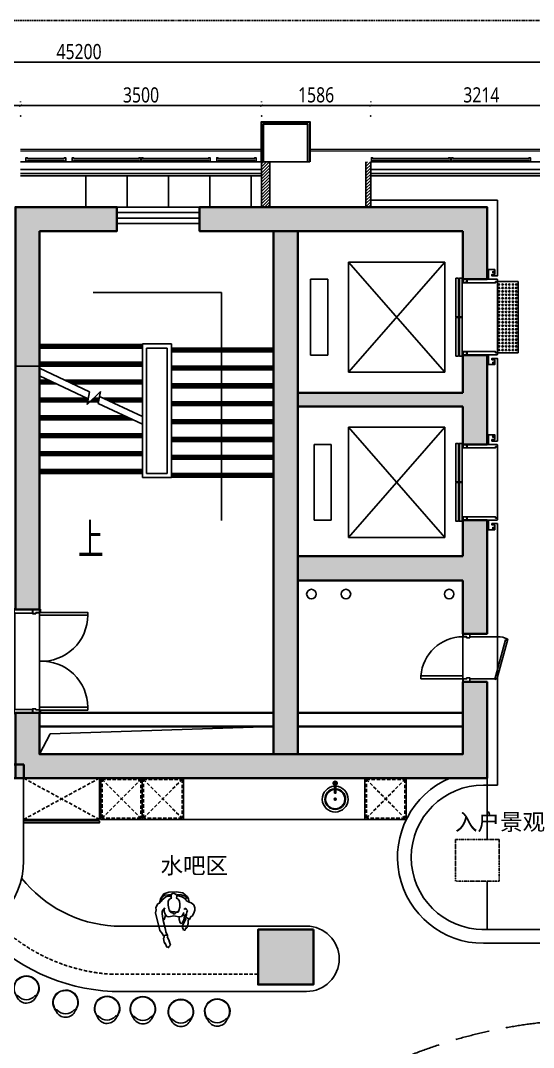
# Model space of a CAD drawing. Header units: millimetres. Extents: x 181055 to 256117, y -39966 to -14434.
# Drawn here: x 206267 to 213717, y -29357 to -14434 of the extents above; entities that cross this region are included whole.
import ezdxf
from ezdxf.enums import TextEntityAlignment as Align

# ---------------------------------------------------------------- set-up
doc = ezdxf.new("R2010")
doc.units = ezdxf.units.MM
doc.header["$LTSCALE"] = 10
for name, pattern in [('DASHED', [0.75, 0.5, -0.25]), ('HIDDEN', [0.375, 0.25, -0.125]), ('X-ROOF-plan-SP01_$0$R1120_Topographical PlanLTSC-1000$0$OUH_A-FPB4--D- - Default$0${ Chain Double-Dash }', [2.75, 1.5, -0.25, 0.25, -0.25, 0.25, -0.25]), ('XR41-42F$0$LEVEL 31$0${ Tapered Dash }', [10, 4, -1, 1.5, -1, 1.5, -1])]:
    doc.linetypes.add(name, pattern=pattern)
for name, color, linetype in [('14000_DWGshare.com', 94, 'Continuous'), ('A-FURN 家具_DWGshare.com', 51, 'Continuous'), ('A-TEXT 文字_DWGshare.com', 7, 'Continuous'), ('C-0.13_DWGshare.com', 140, 'Continuous'), ('C-窗帘_DWGshare.com', 2, 'Continuous'), ('DOOR_DWGshare.com', 31, 'Continuous'), ('E6.室内植物_DWGshare.com', 94, 'Continuous'), ('P-0.13_DWGshare.com', 211, 'Continuous'), ('P-0.18_DWGshare.com', 5, 'Continuous'), ('P-Plumbing-fix(洁具)_DWGshare.com', 134, 'Continuous'), ('p-地坪_DWGshare.com', 251, 'Continuous'), ('P-护窗栏杆_DWGshare.com', 211, 'Continuous'), ('P-装饰造型轮廓线_DWGshare.com', 5, 'Continuous'), ('PUB_HATCH_DWGshare.com', 8, 'Continuous'), ('STAIR_DWGshare.com', 2, 'Continuous'), ('VPIPE-消防_DWGshare.com', 191, 'Continuous'), ('WALL-隔墙_DWGshare.com', 5, 'Continuous'), ('WINDOWS_DWGshare.com', 142, 'Continuous'), ('墙_DWGshare.com', 255, 'Continuous'), ('栏杆_DWGshare.com', 6, 'Continuous'), ('门套_DWGshare.com', 31, 'Continuous')]:
    doc.layers.add(name, color=color, linetype=linetype)
doc.layers.add('Defpoints_DWGshare.com', color=7, linetype='Continuous', plot=False)
for name, color, linetype, lineweight in [('S2.成品家具_DWGshare.com', 8, 'Continuous', 18), ('WALL_DWGshare.com', 7, 'Continuous', 40), ('WINDOW_DWGshare.com', 4, 'Continuous', 18), ('型材层_DWGshare.com', 3, 'Continuous', 35)]:
    doc.layers.add(name, color=color, linetype=linetype, lineweight=lineweight)
doc.styles.add('_TCH_DIM', font='SIMPLEX', dxfattribs={"width": 0.7, "bigfont": 'GBCBIG'})
doc.styles.add('平面图（中文）-D', font='Microsoft YaHei.ttf')
doc.styles.add('黑体', font='Microsoft YaHei.ttf', dxfattribs={"width": 0.8})
doc.dimstyles.new('内部尺寸', dxfattribs={"dimscale": 2, "dimtxt": 110, "dimasz": 20, "dimexe": 30, "dimexo": 100, "dimgap": 20, "dimtad": 1, "dimdec": 0, "dimdsep": 46, "dimtxsty": '黑体', "dimblk": 'ARCHTICK', "dimcen": 20, "dimclrd": 251, "dimclre": 251, "dimclrt": 4, "dimadec": 0, "dimazin": 0, "dimtfac": 1, "dimtdec": 0, "dimtix": 1, "dimtmove": 1, "dimatfit": 3, "dimldrblk": 'DOT', "dimfxl": 1, "dimarcsym": 0})

# ---------------------------------------------------------------- blocks, each defined once
blk = doc.blocks.new('$WINLIB2D$00000001')
for p, q in [((-0.5, 0.5), (0.5, 0.5)), ((0.5, 0.167), (-0.5, 0.167)), ((0.5, -0.167), (-0.5, -0.167)), ((-0.5, -0.5), (0.5, -0.5))]:
    blk.add_line(p, q)
blk = doc.blocks.new('A$C7E3B334A')
at = {"layer": 'DOOR_DWGshare.com'}
blk.add_lwpolyline([(40, 0), (40, 700), (0, 700), (0, 0)], close=True, dxfattribs=at)
at = {"layer": 'DOOR_DWGshare.com', "color": 1}
blk.add_arc((40, 30), 671, 357.4771, 90, dxfattribs=at)
blk = doc.blocks.new('A$C59A02D43')
at = {"layer": '门套_DWGshare.com', "color": 5}
blk.add_lwpolyline([(60, 49), (60, 0), (0, 0), (0, 100), (45, 100), (45, 49)], close=True, dxfattribs=at)
at = {"layer": '门套_DWGshare.com', "color": 2}
blk.add_lwpolyline([(58, 47), (58, 2), (2, 2), (2, 98), (43, 98), (43, 47)], close=True, dxfattribs=at)
blk = doc.blocks.new('A$C08A20F67')
at = {"layer": 'C-0.13_DWGshare.com'}
for p, q in [((-140, 1460), (-140, 60)), ((220, 55), (220, 1465))]:
    blk.add_line(p, q, dxfattribs=at)
at = {"layer": 'p-地坪_DWGshare.com'}
for p, q in [((-140, 60), (-140, 1460)), ((220, 55), (220, 1465))]:
    blk.add_line(p, q, dxfattribs=at)
at = {"layer": '门套_DWGshare.com', "flags": 128}
blk.add_lwpolyline([(120, 1510), (-130, 1510), (-130, 1520), (-150, 1520), (-150, 1470), (-140, 1470), (-140, 1460), (120, 1460)], close=True, dxfattribs=at)
at = {"layer": '门套_DWGshare.com'}
for points in [[(235, 1515), (220, 1515), (220, 1475), (235, 1475)], [(120, 10), (-130, 10), (-130, 0), (-150, 0), (-150, 50), (-140, 50), (-140, 60), (120, 60)], [(235, 5), (220, 5), (220, 45), (235, 45)]]:
    blk.add_lwpolyline(points, close=True, dxfattribs=at)
at = {"layer": 'DOOR_DWGshare.com', "rotation": 270}
blk.add_blockref('A$C7E3B334A', (220, 1470), dxfattribs=at)
at = {"layer": 'DOOR_DWGshare.com', "extrusion": (0, 0, -1), "zscale": -1, "rotation": 90}
blk.add_blockref('A$C7E3B334A', (-220, 50), dxfattribs=at)
at = {"layer": '门套_DWGshare.com', "rotation": 270}
blk.add_blockref('A$C59A02D43', (120, 1510), dxfattribs=at)
at = {"layer": '门套_DWGshare.com', "extrusion": (0, 0, -1), "zscale": -1, "rotation": 90}
blk.add_blockref('A$C59A02D43', (-120, 10), dxfattribs=at)
blk = doc.blocks.new('dd')
at = {"layer": 'WINDOW_DWGshare.com', "color": 1, "ltscale": 0.5}
for p, q in [((814884, -57563), (818384, -57563)), ((814884, -57587), (818384, -57587)), ((819084, -57563), (823184, -57563)), ((819084, -57587), (823184, -57587))]:
    blk.add_line(p, q, dxfattribs=at)
at = {"layer": '型材层_DWGshare.com', "color": 1, "ltscale": 0.5}
for points in [[(818384, -57747), (818384, -57163), (819084, -57163), (819084, -57747)], [(818414, -57747), (818414, -57193), (819054, -57193), (819054, -57747)]]:
    blk.add_lwpolyline(points, dxfattribs=at)
blk = doc.blocks.new('A$C7E4547E8')
at = {"color": 4, "linetype": 'ByBlock'}
blk.add_lwpolyline([(0, 0), (50, 0), (50, 60), (0, 60)], close=True, dxfattribs=at)
at = {"color": 8, "linetype": 'ByBlock'}
blk.add_lwpolyline([(2, 2), (48, 2), (48, 58), (2, 58)], close=True, dxfattribs=at)
at = {"color": 251, "linetype": 'ByBlock'}
blk.add_lwpolyline([(2, 2), (7, 51), (48, 58)], dxfattribs=at)
blk = doc.blocks.new('T4灯带')
at = {"color": 251}
for p, q in [((12, 24), (-12, 24)), ((0, 36), (0, 12))]:
    blk.add_line(p, q, dxfattribs=at)
at = {"color": 2}
for p, q in [((-8, 14), (-10.5, 11)), ((-10.5, 0), (-10.5, 11)), ((10.5, 0), (-10.5, 0)), ((-8, 24), (-8, 14)), ((8, 24), (8, 14)), ((8, 14), (10.5, 11)), ((10.5, 0), (10.5, 11))]:
    blk.add_line(p, q, dxfattribs=at)
at = {"color": 8}
for points in [[(4, 7.5), (-4, 7.5)], [(-4, 3.5), (4, 3.5)]]:
    blk.add_lwpolyline(points, dxfattribs=at)
at = {"color": 2}
blk.add_arc((0, 24), 8, 0, 180, dxfattribs=at)
at = {"color": 1}
blk.add_arc((0, 24), 8, 180, 0, dxfattribs=at)
at = {"color": 8}
for centre, start, end in [((-4, 5.5), 90, 270), ((4, 5.5), 270, 90)]:
    blk.add_arc(centre, 2, start, end, dxfattribs=at)
blk = doc.blocks.new('f bnxf')
at = {"layer": 'p-地坪_DWGshare.com', "color": 1, "linetype": 'ByBlock'}
blk.add_lwpolyline([(37830, 19990), (37830, 18955), (38130, 18955), (38130, 19990)], close=True, dxfattribs=at)
at = {"layer": 'p-地坪_DWGshare.com', "ltscale": 0.5}
for centre in [(37855, 19947), (37855, 19897), (37855, 19847), (37905, 19947), (37905, 19897), (37905, 19847), (37955, 19947), (37955, 19897), (37955, 19847), (38005, 19947), (38005, 19897), (38005, 19847), (38055, 19947), (38055, 19897), (38055, 19847), (38105, 19947), (38105, 19897), (38105, 19847), (37855, 19797), (37855, 19747), (37855, 19697), (37905, 19797), (37905, 19747), (37905, 19697), (37955, 19797), (37955, 19747), (37955, 19697), (38005, 19797), (38005, 19747), (38005, 19697), (38055, 19797), (38055, 19747), (38055, 19697), (38105, 19797), (38105, 19747), (38105, 19697), (37855, 19647), (37855, 19597), (37855, 19547), (37905, 19647), (37905, 19597), (37905, 19547), (37955, 19647), (37955, 19597), (37955, 19547), (38005, 19647), (38005, 19597), (38005, 19547), (38055, 19647), (38055, 19597), (38055, 19547), (38105, 19647), (38105, 19597), (38105, 19547), (37855, 19497), (37855, 19447), (37855, 19397), (37905, 19497), (37905, 19447), (37905, 19397), (37955, 19497), (37955, 19447), (37955, 19397), (38005, 19497), (38005, 19447), (38005, 19397), (38055, 19497), (38055, 19447), (38055, 19397), (38105, 19497), (38105, 19447), (38105, 19397), (37855, 19347), (37855, 19297), (37855, 19247), (37905, 19347), (37905, 19297), (37905, 19247), (37955, 19347), (37955, 19297), (37955, 19247), (38005, 19347), (38005, 19297), (38005, 19247), (38055, 19347), (38055, 19297), (38055, 19247), (38105, 19347), (38105, 19297), (38105, 19247), (37855, 19197), (37855, 19147), (37855, 19097), (37905, 19197), (37905, 19147), (37905, 19097), (37955, 19197), (37955, 19147), (37955, 19097), (38005, 19197), (38005, 19147), (38005, 19097), (38055, 19197), (38055, 19147), (38055, 19097), (38105, 19197), (38105, 19147), (38105, 19097), (37855, 19047), (37855, 18997), (37905, 19047), (37905, 18997), (37955, 19047), (37955, 18997), (38005, 19047), (38005, 18997), (38055, 19047), (38055, 18997), (38105, 19047), (38105, 18997)]:
    blk.add_circle(centre, 10, dxfattribs=at)
blk = doc.blocks.new('A$C0CA303B4')
at = {"layer": 'P-Plumbing-fix(洁具)_DWGshare.com', "color": 251}
blk.add_lwpolyline([(-619, 540), (-601, 517), (-794, 366), (-812, 390)], close=True, dxfattribs=at)
for radius in [25, 20]:
    blk.add_circle((-913, 292), radius, dxfattribs=at)
at = {"layer": 'P-Plumbing-fix(洁具)_DWGshare.com', "color": 8}
blk.add_arc((-913, 292), 300, 40.8334, 35.1014, dxfattribs=at)
at = {"layer": 'P-Plumbing-fix(洁具)_DWGshare.com', "color": 251}
for centre, radius, start, end in [((-913, 292), 240, 41.5507, 34.384), ((-913, 292), 225, 41.7899, 34.1448), ((-622, 519), 45, 237.4386, 198.4962), ((-622, 519), 40, 239.9917, 195.9431)]:
    blk.add_arc(centre, radius, start, end, dxfattribs=at)
blk = doc.blocks.new('tryt5ue')
at = {"color": 9}
for centre, radius, start, end in [((237037, -696743), 151, 43.1449, 178.6802), ((236896, -696742), 10.1, 169.5514, 334.5942), ((237060, -696803), 165, 62.4484, 159.9636), ((237140, -696647), 10.1, 247.8178, 52.8606), ((237140, -696647), 10.1, 247.8178, 52.8606)]:
    blk.add_arc(centre, radius, start, end, dxfattribs=at)
at = {"color": 9, "linetype": 'HIDDEN'}
blk.add_arc((236896, -696742), 10.1, 169.5514, 334.5942, dxfattribs=at)
at = {"layer": 'S2.成品家具_DWGshare.com', "color": 8, "ltscale": 2}
blk.add_arc((237060, -696803), 185, 160.1917, 62.2203, dxfattribs=at)
blk.add_arc((237060, -696803), 185, 160.1917, 62.2203, dxfattribs=at)
at = {"layer": 'S2.成品家具_DWGshare.com', "color": 250, "ltscale": 2}
blk.add_arc((237060, -696803), 175, 162.9585, 59.4535, dxfattribs=at)
blk = doc.blocks.new('MLZG-人物平面-洗菜')
at = {"color": 250, "ltscale": 3}
for p, q in [((-655, 157), (-706, 147)), ((-634, 147), (-655, 157)), ((-609, 158), (-617, 148)), ((-586, 170), (-609, 158)), ((-535, 208), (-586, 170)), ((-342, 259), (-535, 208)), ((-522, 127), (-391, 162)), ((-391, 162), (-332, 171)), ((-375, 148), (-385, 157)), ((-279, 274), (-342, 259)), ((-332, 171), (-292, 176)), ((-292, 176), (-256, 173)), ((-238, 264), (-279, 274)), ((-256, 173), (-236, 160)), ((-208, 265), (-238, 264)), ((-236, 160), (-218, 145)), ((-173, 254), (-208, 265)), ((-149, 236), (-173, 254)), ((-137, 209), (-149, 236)), ((-76, 201), (-144, 214)), ((-112, 185), (-137, 209)), ((-119, 201), (-81, 188)), ((-97, 180), (-112, 185)), ((-78, 157), (-97, 180)), ((-81, 188), (-50, 173)), ((-50, 122), (-78, 157)), ((-5, 153), (-76, 201)), ((-50, 173), (-26, 134)), ((21, 76), (-5, 153)), ((-772, 99), (-784, 89)), ((-784, 89), (-784, 76)), ((-784, 76), (-771, 76)), ((-777, 109), (-779, 102)), ((-779, 102), (-772, 99)), ((-723, 129), (-777, 109)), ((-771, 76), (-771, 66)), ((-771, 66), (-759, 66)), ((-759, 66), (-751, 54)), ((-751, 54), (-708, 69)), ((-706, 147), (-733, 132)), ((-733, 132), (-723, 129)), ((-708, 69), (-675, 79)), ((-675, 79), (-629, 102)), ((-617, 148), (-634, 147)), ((-629, 102), (-622, 99)), ((-622, 99), (-609, 97)), ((-616, 145), (-604, 134)), ((-606, 110), (-612, 106)), ((-609, 97), (-555, 122)), ((-604, 134), (-606, 110)), ((-555, 122), (-522, 127)), ((-347, 134), (-375, 148)), ((-319, 127), (-347, 134)), ((-323, 7), (-338, -68)), ((-332, 106), (-337, 78)), ((-337, 78), (-323, 7)), ((-302, 132), (-332, 106)), ((-259, 147), (-302, 132)), ((-294, 10), (-302, 2)), ((-302, 2), (-294, -7)), ((-284, 15), (-294, 10)), ((-282, 31), (-284, 15)), ((-274, 51), (-282, 31)), ((-257, 69), (-274, 51)), ((-267, 21), (-262, 41)), ((-267, -2), (-267, 21)), ((-262, 41), (-256, 63)), ((-228, 147), (-259, 147)), ((-218, 79), (-257, 69)), ((-256, 63), (-243, 68)), ((-213, 132), (-228, 147)), ((-218, 145), (-213, 132)), ((-170, 87), (-218, 79)), ((-117, 86), (-170, 87)), ((-91, 76), (-117, 86)), ((-73, 56), (-91, 76)), ((-68, 35), (-73, 56)), ((-61, 45), (-68, 35)), ((-45, 46), (-61, 45)), ((-38, 86), (-50, 122)), ((-21, 45), (-45, 46)), ((-41, 48), (-38, 86)), ((-26, 134), (-21, 82)), ((-21, 82), (-17, 45)), ((-5, 35), (-21, 45)), ((3, 10), (-5, 35)), ((-3, -10), (3, 10)), ((25, -28), (21, 76)), ((-525, -143), (-531, -145)), ((-531, -145), (-530, -157)), ((-523, -127), (-528, -135)), ((-528, -135), (-525, -143)), ((-502, -135), (-523, -127)), ((-498, -120), (-507, -124)), ((-507, -124), (-502, -135)), ((-479, -130), (-498, -120)), ((-479, -114), (-487, -115)), ((-487, -115), (-479, -130)), ((-421, -142), (-479, -114)), ((-439, -99), (-424, -87)), ((-427, -115), (-439, -99)), ((-385, -142), (-427, -115)), ((-424, -87), (-378, -74)), ((-370, -167), (-421, -142)), ((-317, -148), (-385, -142)), ((-378, -74), (-343, -73)), ((-338, -68), (-335, -107)), ((-335, -107), (-310, -125)), ((-319, -125), (-310, -163)), ((-310, -125), (-277, -140)), ((-294, -7), (-284, -16)), ((-284, -16), (-277, -30)), ((-277, -30), (-269, -56)), ((-269, -20), (-267, -2)), ((-264, -41), (-269, -20)), ((-269, -56), (-246, -68)), ((-254, -61), (-264, -41)), ((-246, -68), (-196, -81)), ((-231, -143), (-219, -152)), ((-196, -81), (-153, -81)), ((-153, -81), (-109, -76)), ((-109, -76), (-83, -58)), ((-87, -168), (-61, -140)), ((-83, -58), (-71, -43)), ((-71, -43), (-68, -30)), ((-68, -30), (-63, -33)), ((-63, -33), (-43, -38)), ((-61, -140), (-46, -109)), ((-48, -191), (10, -125)), ((-46, -109), (-35, -63)), ((-43, -38), (-28, -36)), ((-35, -63), (-40, -43)), ((-21, -102), (-36, -160)), ((-28, -36), (-13, -30)), ((-15, -40), (-21, -102)), ((-13, -30), (-3, -10)), ((10, -125), (25, -28)), ((-530, -157), (-492, -171)), ((-510, -170), (-505, -178)), ((-492, -171), (-510, -170)), ((-505, -178), (-493, -186)), ((-493, -186), (-470, -191)), ((-470, -191), (-436, -201)), ((-436, -201), (-406, -201)), ((-406, -201), (-383, -204)), ((-383, -204), (-378, -223)), ((-378, -223), (-335, -242)), ((-353, -162), (-370, -167)), ((-361, -201), (-368, -214)), ((-355, -183), (-361, -201)), ((-355, -167), (-355, -183)), ((-310, -180), (-353, -162)), ((-335, -242), (-328, -259)), ((-328, -259), (-284, -284)), ((-310, -163), (-299, -180)), ((-294, -181), (-310, -180)), ((-272, -185), (-294, -181)), ((-284, -284), (-241, -298)), ((-248, -191), (-272, -185)), ((-234, -178), (-248, -191)), ((-241, -298), (-208, -300)), ((-218, -168), (-234, -178)), ((-219, -152), (-218, -168)), ((-208, -300), (-165, -287)), ((-165, -287), (-135, -246)), ((-135, -246), (-120, -208)), ((-125, -216), (-84, -208)), ((-120, -208), (-107, -180)), ((-107, -180), (-87, -168)), ((-84, -208), (-48, -191)), ((-36, -160), (-73, -188))]:
    blk.add_line(p, q, dxfattribs=at)
at = {"color": 250}
for p, q in [((-706, 147), (-655, 157)), ((-655, 157), (-634, 147)), ((-617, 148), (-609, 158)), ((-609, 158), (-585, 171)), ((-585, 171), (-535, 208)), ((-535, 208), (-279, 274)), ((-391, 162), (-522, 127)), ((-385, 157), (-391, 162)), ((-375, 148), (-385, 157)), ((-279, 274), (-238, 264)), ((-238, 264), (-208, 265)), ((-208, 265), (-173, 254)), ((-173, 254), (-149, 236)), ((-149, 236), (-139, 213)), ((-139, 213), (-76, 201)), ((-76, 201), (-5, 153)), ((-5, 153), (21, 76)), ((-784, 89), (-772, 99)), ((-784, 76), (-784, 89)), ((-771, 76), (-784, 76)), ((-779, 102), (-777, 109)), ((-772, 99), (-779, 102)), ((-777, 109), (-723, 129)), ((-771, 66), (-771, 76)), ((-759, 66), (-771, 66)), ((-751, 54), (-759, 66)), ((-675, 79), (-751, 54)), ((-751, 54), (-751, 54)), ((-733, 132), (-706, 147)), ((-723, 129), (-733, 132)), ((-629, 102), (-675, 79)), ((-634, 147), (-617, 148)), ((-622, 99), (-629, 102)), ((-609, 97), (-622, 99)), ((-555, 122), (-609, 97)), ((-522, 127), (-555, 122)), ((-347, 134), (-375, 148)), ((-319, 127), (-347, 134)), ((-338, -68), (-323, 7)), ((-337, 78), (-332, 106)), ((-323, 7), (-337, 78)), ((-332, 106), (-310, 125)), ((-310, 125), (-319, 127)), ((21, 76), (25, -28)), ((-531, -145), (-525, -143)), ((-530, -157), (-531, -145)), ((-528, -135), (-523, -127)), ((-525, -143), (-528, -135)), ((-523, -127), (-502, -135)), ((-507, -124), (-498, -120)), ((-502, -135), (-507, -124)), ((-498, -120), (-479, -130)), ((-487, -115), (-479, -114)), ((-479, -130), (-487, -115)), ((-479, -114), (-370, -167)), ((-439, -99), (-424, -87)), ((-427, -115), (-439, -99)), ((-385, -142), (-427, -115)), ((-424, -87), (-378, -74)), ((-317, -148), (-385, -142)), ((-378, -74), (-343, -73)), ((-343, -73), (-338, -73)), ((-338, -73), (-338, -68)), ((-313, -149), (-317, -148)), ((-310, -163), (-313, -149)), ((10, -125), (-48, -191)), ((25, -28), (10, -125)), ((-492, -171), (-530, -157)), ((-505, -178), (-510, -170)), ((-510, -170), (-492, -171)), ((-493, -186), (-505, -178)), ((-436, -201), (-493, -186)), ((-406, -201), (-436, -201)), ((-383, -204), (-406, -201)), ((-378, -223), (-383, -204)), ((-335, -242), (-378, -223)), ((-370, -167), (-353, -162)), ((-353, -162), (-310, -180)), ((-328, -259), (-335, -242)), ((-284, -284), (-328, -259)), ((-299, -180), (-310, -163)), ((-310, -180), (-298, -181)), ((-298, -181), (-299, -180)), ((-241, -298), (-284, -284)), ((-208, -300), (-241, -298)), ((-165, -287), (-208, -300)), ((-135, -246), (-165, -287)), ((-124, -216), (-135, -246)), ((-84, -208), (-124, -216)), ((-48, -191), (-84, -208))]:
    blk.add_line(p, q, dxfattribs=at)
blk = doc.blocks.new('_ArchTick')
at = {"color": 0, "linetype": 'ByBlock', "const_width": 0.15}
blk.add_lwpolyline([(-0.5, -0.5), (0.5, 0.5)], dxfattribs=at)
blk = doc.blocks.new('*D101')
at = {"color": 251, "lineweight": -2, "transparency": 16777216}
for p, q in [((205567, -15622), (205567, -15610)), ((205567, -15670), (206267, -15670)), ((206267, -15622), (206267, -15610))]:
    blk.add_line(p, q, dxfattribs=at)
at = {"layer": 'Defpoints_DWGshare.com', "color": 0, "transparency": 16777216}
for p in [(206267, -15670), (205567, -15822), (206267, -15822)]:
    blk.add_point(p, dxfattribs=at)
at = {"color": 251, "lineweight": -2, "transparency": 16777216, "xscale": 40, "yscale": 40, "zscale": 40, "rotation": 180}
blk.add_blockref('_ArchTick', (205567, -15670), dxfattribs=at)
at = {"color": 251, "lineweight": -2, "transparency": 16777216, "xscale": 40, "yscale": 40, "zscale": 40}
blk.add_blockref('_ArchTick', (206267, -15670), dxfattribs=at)
at = {"color": 4, "transparency": 16777216, "insert": (205917, -15516), "char_height": 220, "attachment_point": 5, "style": '黑体'}
blk.add_mtext('700', dxfattribs=at)
blk = doc.blocks.new('_Dot')
at = {"color": 0, "linetype": 'ByBlock', "lineweight": -2}
blk.add_line((-0.5, 0), (-1, 0), dxfattribs=at)
at = {"color": 0, "linetype": 'ByBlock', "const_width": 0.5}
blk.add_lwpolyline([(-0.25, 0, 1), (0.25, 0, 1)], format="xyb", close=True, dxfattribs=at)
blk = doc.blocks.new('*D102')
at = {"color": 251, "lineweight": -2, "transparency": 16777216}
for p, q in [((206267, -15622), (206267, -15610)), ((206267, -15670), (209767, -15670)), ((209767, -15622), (209767, -15610))]:
    blk.add_line(p, q, dxfattribs=at)
at = {"layer": 'Defpoints_DWGshare.com', "color": 0, "transparency": 16777216}
for p in [(209767, -15670), (206267, -15822), (209767, -15822)]:
    blk.add_point(p, dxfattribs=at)
at = {"color": 251, "lineweight": -2, "transparency": 16777216, "xscale": 40, "yscale": 40, "zscale": 40, "rotation": 180}
blk.add_blockref('_ArchTick', (206267, -15670), dxfattribs=at)
at = {"color": 251, "lineweight": -2, "transparency": 16777216, "xscale": 40, "yscale": 40, "zscale": 40}
blk.add_blockref('_ArchTick', (209767, -15670), dxfattribs=at)
at = {"color": 4, "transparency": 16777216, "insert": (208017, -15516), "char_height": 220, "attachment_point": 5, "style": '黑体'}
blk.add_mtext('3500', dxfattribs=at)
blk = doc.blocks.new('*D103')
at = {"color": 251, "lineweight": -2, "transparency": 16777216}
for p, q in [((209767, -15622), (209767, -15610)), ((209767, -15670), (211353, -15670)), ((211353, -15622), (211353, -15610))]:
    blk.add_line(p, q, dxfattribs=at)
at = {"layer": 'Defpoints_DWGshare.com', "color": 0, "transparency": 16777216}
for p in [(211353, -15670), (209767, -15822), (211353, -15822)]:
    blk.add_point(p, dxfattribs=at)
at = {"color": 251, "lineweight": -2, "transparency": 16777216, "xscale": 40, "yscale": 40, "zscale": 40, "rotation": 180}
blk.add_blockref('_ArchTick', (209767, -15670), dxfattribs=at)
at = {"color": 251, "lineweight": -2, "transparency": 16777216, "xscale": 40, "yscale": 40, "zscale": 40}
blk.add_blockref('_ArchTick', (211353, -15670), dxfattribs=at)
at = {"color": 4, "transparency": 16777216, "insert": (210560, -15515), "char_height": 220, "attachment_point": 5, "style": '黑体'}
blk.add_mtext('1586', dxfattribs=at)
blk = doc.blocks.new('*D104')
at = {"color": 251, "lineweight": -2, "transparency": 16777216}
for p, q in [((211353, -15622), (211353, -15610)), ((211353, -15670), (214567, -15670)), ((214567, -15622), (214567, -15610))]:
    blk.add_line(p, q, dxfattribs=at)
at = {"layer": 'Defpoints_DWGshare.com', "color": 0, "transparency": 16777216}
for p in [(214567, -15670), (211353, -15822), (214567, -15822)]:
    blk.add_point(p, dxfattribs=at)
at = {"color": 251, "lineweight": -2, "transparency": 16777216, "xscale": 40, "yscale": 40, "zscale": 40, "rotation": 180}
blk.add_blockref('_ArchTick', (211353, -15670), dxfattribs=at)
at = {"color": 251, "lineweight": -2, "transparency": 16777216, "xscale": 40, "yscale": 40, "zscale": 40}
blk.add_blockref('_ArchTick', (214567, -15670), dxfattribs=at)
at = {"color": 4, "transparency": 16777216, "insert": (212960, -15515), "char_height": 220, "attachment_point": 5, "style": '黑体'}
blk.add_mtext('3214', dxfattribs=at)
blk = doc.blocks.new('*D112')
at = {"color": 251, "lineweight": -2, "transparency": 16777216}
for p, q in [((184517, -15622), (184517, -14979)), ((229717, -15039), (184517, -15039)), ((229717, -15622), (229717, -14979))]:
    blk.add_line(p, q, dxfattribs=at)
at = {"layer": 'Defpoints_DWGshare.com', "color": 0, "transparency": 16777216}
for p in [(184517, -15039), (184517, -15822), (229717, -15822)]:
    blk.add_point(p, dxfattribs=at)
at = {"color": 251, "lineweight": -2, "transparency": 16777216, "xscale": 40, "yscale": 40, "zscale": 40, "rotation": 180}
blk.add_blockref('_ArchTick', (184517, -15039), dxfattribs=at)
at = {"color": 251, "lineweight": -2, "transparency": 16777216, "xscale": 40, "yscale": 40, "zscale": 40}
blk.add_blockref('_ArchTick', (229717, -15039), dxfattribs=at)
at = {"color": 4, "transparency": 16777216, "insert": (207117, -14886), "char_height": 220, "attachment_point": 5, "style": '黑体'}
blk.add_mtext('45200', dxfattribs=at)

msp = doc.modelspace()

# ---------------------------------------------------------------- hatches: boundary and pattern name
h = msp.add_hatch()
h.set_pattern_fill('ANSI31', color=8, scale=10, style=0)
h.set_pattern_definition([(45, (209767.25, -17144.04), (-22.4506, 22.4506), [])])
h.paths.add_polyline_path([(209767.3, -16488.6), (209887.3, -16488.6), (209887.3, -17144), (209767.3, -17144)])
h = msp.add_hatch()
h.set_pattern_fill('ANSI31', color=8, scale=10, style=0)
h.set_pattern_definition([(45, (211232.752, -17144.04), (-22.4506, 22.4506), [])])
h.paths.add_polyline_path([(211282.8, -16488.6), (211352.8, -16488.6), (211352.8, -17144), (211282.8, -17144.2)])
at = {"layer": 'WALL_DWGshare.com', "ltscale": 0.5}
h = msp.add_hatch(color=8, dxfattribs=at)
h.paths.add_polyline_path([(206542.3, -17487.9), (206542.3, -22987.7), (206192.3, -22987.7), (206192.3, -17137.7), (207667.3, -17137.7), (207667.3, -17487.9)])
h.paths.add_polyline_path([(212692.3, -25437.6), (206192.3, -25437.6), (206192.3, -24487.7), (206542.3, -24487.7), (206542.3, -25087.8), (212692.3, -25087.8), (212692.3, -24037.6), (213042.3, -24037.6), (213042.3, -25437.6)])
h = msp.add_hatch(color=8, dxfattribs=at)
h.paths.add_polyline_path([(210292.3, -17494.4), (209942.3, -17494.4), (209942.3, -25094.3), (210292.3, -25094.3)])
h.paths.add_polyline_path([(213042.3, -17144), (211067.3, -17144), (211067.3, -17144.4), (210667.3, -17144.4), (208867.3, -17144), (208867.3, -17494.4), (212692.3, -17494.4), (212692.3, -18194.3), (213042.4, -18194.3), (213042.4, -17494.4), (213042.3, -17494.4)])
h.paths.add_polyline_path([(213042.4, -19294.3), (212692.4, -19294.3), (212692.4, -19844.3), (210292.3, -19844.3), (210292.3, -20044.3), (212692.4, -20044.3), (212692.4, -20594.3), (213042.4, -20594.3)])
h.paths.add_polyline_path([(213042.3, -21694.3), (212692.4, -21694.3), (212692.4, -22219.3), (210292.3, -22219.3), (210292.3, -22569.3), (212692.4, -22569.3), (212692.4, -23344), (213042.3, -23344)])

# ---------------------------------------------------------------- linework, layer by layer
for p, q in [((206312.3, -25444), (206312.3, -26644)), ((213192.4, -25543.8), (212992.4, -25543.8)), ((212965.7, -27644), (213942.3, -27644)), ((212992.4, -27844), (213942.3, -27844))]:
    msp.add_line(p, q)
at = {"color": 251, "linetype": 'DASHED', "ltscale": 10}
for p, q in [((207412.3, -26044), (206312.3, -25444)), ((206312.3, -26044), (207412.3, -25444)), ((207452.3, -25464), (208012.3, -26024)), ((207452.3, -26024), (208012.3, -25464)), ((208052.3, -25464), (208612.3, -26024)), ((208052.3, -26024), (208612.3, -25464)), ((211289.7, -26024), (211849.7, -25464)), ((211289.7, -25464), (211849.7, -26024))]:
    msp.add_line(p, q, dxfattribs=at)
at = {"color": 251, "ltscale": 10}
for p, q in [((213042.3, -25444), (213042.3, -26337.2)), ((213042.3, -26939.1), (213042.3, -27644))]:
    msp.add_line(p, q, dxfattribs=at)
at = {"color": 9}
for p, q in [((208632.3, -26044), (211869.7, -26044)), ((210420.3, -27594), (207626.2, -27594)), ((210420.3, -28544), (207600.2, -28544))]:
    msp.add_line(p, q, dxfattribs=at)
at = {"color": 250, "linetype": 'DASHED', "ltscale": 10}
msp.add_line((209717, -28294), (207600.2, -28294), dxfattribs=at)
at = {"linetype": 'XR41-42F$0$LEVEL 31$0${ Tapered Dash }'}
msp.add_lwpolyline([(181055.1, -14433.7), (231428.7, -14433.7), (231428.7, -39966.4), (181055.1, -39966.4)], close=True, dxfattribs=at)
at = {"color": 251}
for points in [[(206312.3, -25444), (207412.3, -25444), (207412.3, -26044), (206312.3, -26044)], [(207412.3, -26064), (206312.3, -26064), (206312.3, -26094), (207412.3, -26094)], [(206327.3, -26044), (207397.3, -26044), (207397.3, -26064), (206327.3, -26064)]]:
    msp.add_lwpolyline(points, close=True, dxfattribs=at)
at = {"color": 9}
for points in [[(208032.3, -26044), (207432.3, -26044), (207432.3, -25444), (208032.3, -25444)], [(208632.3, -26044), (208032.3, -26044), (208032.3, -25444), (208632.3, -25444)], [(211869.7, -26044), (211269.7, -26044), (211269.7, -25444), (211869.7, -25444)]]:
    msp.add_lwpolyline(points, close=True, dxfattribs=at)
at = {"color": 251, "linetype": 'DASHED', "ltscale": 10}
for points in [[(208012.3, -26024), (207452.3, -26024), (207452.3, -25464), (208012.3, -25464)], [(208612.3, -26024), (208052.3, -26024), (208052.3, -25464), (208612.3, -25464)], [(211849.7, -26024), (211289.7, -26024), (211289.7, -25464), (211849.7, -25464)]]:
    msp.add_lwpolyline(points, close=True, dxfattribs=at)
for centre, radius, start, end in [((212992.4, -26593.9), 1250.1, 113.10552, 270), ((212992.4, -26593.9), 1050.1, 90, 270), ((205192.3, -26644), 1120, 270, 0)]:
    msp.add_arc(centre, radius, start, end)
at = {"color": 9}
for centre, radius, start, end in [((207740.1, -25732.7), 1864.8, 218.63005, 266.4989), ((210420.3, -28069), 475, 270, 90), ((207740.1, -25732.7), 2814.8, 222.98356, 267.15046)]:
    msp.add_arc(centre, radius, start, end, dxfattribs=at)
at = {"color": 250, "linetype": 'DASHED', "ltscale": 10}
msp.add_arc((207740.1, -25732.7), 2564.8, 224.02885, 267.15046, dxfattribs=at)
at = {"color": 250, "linetype": 'DASHED', "ltscale": 100}
msp.add_arc((214636.2, -36251), 7299.9, 43.51087, 132.38726, dxfattribs=at)
at = {"layer": '14000_DWGshare.com', "color": 174}
for p, q in [((212692.4, -18194.3), (213042.4, -18194.3)), ((212692.4, -20594.3), (213042.4, -20594.3)), ((212692.4, -21694.3), (213042.4, -21694.3)), ((212692.3, -23344.1), (213042.3, -23344.1)), ((212692.3, -23344.1), (213042.3, -23344.1))]:
    msp.add_line(p, q, dxfattribs=at)
at = {"layer": 'C-窗帘_DWGshare.com', "color": 2}
for points in [[(206366.4, -16468.5), (206366.4, -16478.5), (206346.4, -16478.5), (206346.4, -16428.5), (206366.4, -16428.5), (206366.4, -16438.5), (206903, -16438.5), (206903, -16428.5), (206923, -16428.5), (206923, -16478.5), (206903, -16478.5), (206903, -16468.5), (206366.4, -16468.5)], [(207987.9, -16468.5), (207987.9, -16478.5), (208007.9, -16478.5), (208007.9, -16428.5), (207987.9, -16428.5), (207987.9, -16438.5), (207037.2, -16438.5), (207037.2, -16428.5), (207017.2, -16428.5), (207017.2, -16478.5), (207037.2, -16478.5), (207037.2, -16468.5), (207987.9, -16468.5)], [(208047.9, -16468.5), (208047.9, -16478.5), (208027.9, -16478.5), (208027.9, -16428.5), (208047.9, -16428.5), (208047.9, -16438.5), (208999.6, -16438.5), (208999.6, -16428.5), (209019.6, -16428.5), (209019.6, -16478.5), (208999.6, -16478.5), (208999.6, -16468.5), (208047.9, -16468.5)], [(209136.5, -16468.5), (209136.5, -16478.5), (209116.5, -16478.5), (209116.5, -16428.5), (209136.5, -16428.5), (209136.5, -16438.5), (209668.5, -16438.5), (209668.5, -16428.5), (209688.5, -16428.5), (209688.5, -16478.5), (209668.5, -16478.5), (209668.5, -16468.5), (209136.5, -16468.5)], [(212487.2, -16468.4), (212487.2, -16478.4), (212507.2, -16478.4), (212507.2, -16428.4), (212487.2, -16428.4), (212487.2, -16438.4), (211382.2, -16438.4), (211382.2, -16428.4), (211362.2, -16428.4), (211362.2, -16478.4), (211382.2, -16478.4), (211382.2, -16468.4), (212487.2, -16468.4)], [(212547.2, -16468.4), (212547.2, -16478.4), (212527.2, -16478.4), (212527.2, -16428.4), (212547.2, -16428.4), (212547.2, -16438.4), (213652.2, -16438.4), (213652.2, -16428.4), (213672.2, -16428.4), (213672.2, -16478.4), (213652.2, -16478.4), (213652.2, -16468.4), (212547.2, -16468.4)]]:
    msp.add_lwpolyline(points, dxfattribs=at)
at = {"layer": 'DOOR_DWGshare.com', "linetype": 'ByBlock'}
for points in [[(212629.6, -18179), (212629.6, -18739), (212589.6, -18739), (212589.6, -18179)], [(212682.4, -18179), (212682.4, -18739), (212642.4, -18739), (212642.4, -18179)], [(212629.6, -19309), (212629.6, -18749), (212589.6, -18749), (212589.6, -19309)], [(212682.4, -19309), (212682.4, -18749), (212642.4, -18749), (212642.4, -19309)], [(212629.6, -20579), (212629.6, -21139), (212589.6, -21139), (212589.6, -20579)], [(212682.4, -20579), (212682.4, -21139), (212642.4, -21139), (212642.4, -20579)], [(212629.6, -21709), (212629.6, -21149), (212589.6, -21149), (212589.6, -21709)], [(212682.4, -21709), (212682.4, -21149), (212642.4, -21149), (212642.4, -21709)]]:
    msp.add_lwpolyline(points, close=True, dxfattribs=at)
at = {"layer": 'DOOR_DWGshare.com', "color": 6, "ltscale": 0.5}
msp.add_lwpolyline([(213155.9, -24006.5), (213160.7, -24007.8), (213191.3, -23990.1), (213343, -23424.2), (213338.1, -23422.9), (213313.6, -23437), (213308.8, -23435.7)], close=True, dxfattribs=at)
at = {"layer": 'DOOR_DWGshare.com'}
msp.add_lwpolyline([(212692.3, -23959), (212082.3, -23959), (212082.3, -23999), (212692.3, -23999)], close=True, dxfattribs=at)
at = {"layer": 'DOOR_DWGshare.com', "color": 1}
msp.add_arc((212693.2, -24001.5), 612.4, 90.08642, 176.0285, dxfattribs=at)
at = {"layer": 'DOOR_DWGshare.com', "color": 1, "ltscale": 0.5}
msp.add_arc((213209.6, -23655.6), 267.1, 60.05245, 93.67995, dxfattribs=at)
at = {"layer": 'E6.室内植物_DWGshare.com', "color": 9, "linetype": 'X-ROOF-plan-SP01_$0$R1120_Topographical PlanLTSC-1000$0$OUH_A-FPB4--D- - Default$0${ Chain Double-Dash }'}
msp.add_lwpolyline([(212582.1, -26337.2), (213218.7, -26337.2), (213218.7, -26939.1), (212582.1, -26939.1)], close=True, dxfattribs=at)
at = {"layer": 'P-0.13_DWGshare.com', "color": 8}
msp.add_lwpolyline([(206542.3, -25094), (206699.3, -24801), (209942.3, -24694.2)], dxfattribs=at)
at = {"layer": 'P-0.18_DWGshare.com', "ltscale": 0.5}
for p, q in [((209767.3, -16488.6), (210467.3, -16488.6)), ((211282.8, -16488.5), (211282.8, -17144.2)), ((211352.8, -16488.5), (211352.8, -17144.2)), ((213192.3, -18199), (213187.3, -18194)), ((213192.3, -18199), (213192.3, -18219)), ((212752.4, -18244), (213167.3, -18244)), ((213167.3, -18229), (213167.3, -18224)), ((213167.3, -18224), (213187.3, -18224)), ((213172.3, -18229), (213167.3, -18229)), ((213172.3, -18239), (213167.3, -18244)), ((213192.3, -18219), (213187.3, -18224)), ((212752.4, -19244), (213167.3, -19244)), ((213172.3, -19249), (213167.3, -19244)), ((213167.3, -19259), (213167.3, -19264)), ((213172.3, -19259), (213167.3, -19259)), ((213167.3, -19264), (213187.3, -19264)), ((213192.3, -19269), (213187.3, -19264)), ((213192.3, -19289), (213187.3, -19294)), ((213192.3, -19289), (213192.3, -19269)), ((213062.4, -19434), (213154.3, -19434)), ((213062.4, -20454), (213154.3, -20454)), ((213062.4, -20594), (213062.4, -20454)), ((213192.3, -20599), (213187.3, -20594)), ((212752.4, -20644), (213167.3, -20644)), ((213167.3, -20629), (213167.3, -20624)), ((213167.3, -20624), (213187.3, -20624)), ((213172.3, -20629), (213167.3, -20629)), ((213172.3, -20639), (213167.3, -20644)), ((213192.3, -20619), (213187.3, -20624)), ((213192.3, -20599), (213192.3, -20619)), ((212752.4, -21644), (213167.3, -21644)), ((213172.3, -21649), (213167.3, -21644)), ((213167.3, -21659), (213167.3, -21664)), ((213172.3, -21659), (213167.3, -21659)), ((213167.3, -21664), (213187.3, -21664)), ((213192.3, -21669), (213187.3, -21664)), ((213192.3, -21689), (213187.3, -21694)), ((213192.3, -21689), (213192.3, -21669))]:
    msp.add_line(p, q, dxfattribs=at)
for points in [[(213192.3, -17044), (213192.3, -18144), (213112.3, -18144), (213112.3, -18124), (213154.3, -18124), (213154.3, -18054), (213062.4, -18054), (213062.4, -18194)], [(213187.3, -18194), (213042.4, -18194)], [(213192.3, -18219), (213192.3, -18199)], [(212752.4, -18244), (213167.3, -18244)], [(213172.3, -18239), (213172.3, -18229)], [(212752.4, -19244), (213167.3, -19244)], [(213172.3, -19249), (213172.3, -19259)], [(213187.3, -19294), (213042.4, -19294)], [(213192.3, -19944), (213192.3, -19344), (213112.3, -19344), (213112.3, -19364), (213154.3, -19364), (213154.3, -19434), (213062.4, -19434), (213062.4, -19294)], [(213192.3, -19269), (213192.3, -19289)], [(213192.3, -19944), (213192.3, -20544), (213112.3, -20544), (213112.3, -20524), (213154.3, -20524), (213154.3, -20454), (213062.4, -20454), (213062.4, -20594)], [(213187.3, -20594), (213042.4, -20594)], [(212752.4, -20644), (213167.3, -20644)], [(213172.3, -20639), (213172.3, -20629)], [(213192.3, -20619), (213192.3, -20599)], [(212752.4, -21644), (213167.3, -21644)], [(213062.4, -21694), (213062.4, -21834), (213154.3, -21834), (213154.3, -21764), (213112.3, -21764), (213112.3, -21744), (213192.3, -21744), (213192.4, -23388.8), (213192.4, -23388.8), (212792.3, -23388.8)], [(213187.3, -21694), (213042.4, -21694)], [(213172.3, -21649), (213172.3, -21659)], [(213192.3, -21669), (213192.3, -21689)], [(212792.3, -23998.8), (213192.4, -23998.8), (213192.4, -25543.8), (212992.4, -25543.8)]]:
    msp.add_lwpolyline(points, dxfattribs=at)
at = {"layer": 'p-地坪_DWGshare.com', "ltscale": 0.5}
for p, q in [((207217.3, -17144.2), (207217.3, -16688.1)), ((207817.3, -17144.2), (207817.3, -16688.1)), ((208417.3, -17144.2), (208417.3, -16688.1)), ((209017.3, -17144.2), (209017.3, -16688.1)), ((209617.3, -17144.2), (209617.3, -16688.1)), ((213192.2, -19269), (213192.3, -18219)), ((213192.2, -20619), (213192.3, -21669)), ((213192.4, -23388.8), (213192.4, -23998.8))]:
    msp.add_line(p, q, dxfattribs=at)
at = {"layer": 'p-地坪_DWGshare.com'}
msp.add_line((212692.3, -23389.1), (212692.3, -23999), dxfattribs=at)
at = {"layer": 'P-护窗栏杆_DWGshare.com', "color": 2}
for p, q in [((209767.3, -16598.1), (206267.3, -16598.1)), ((209767.3, -16658.1), (206267.3, -16658.1)), ((211352.8, -16598.1), (214567.2, -16598.1)), ((211352.8, -16658.1), (214567.2, -16658.1))]:
    msp.add_line(p, q, dxfattribs=at)
at = {"layer": 'P-装饰造型轮廓线_DWGshare.com', "ltscale": 0.5}
msp.add_line((213192.3, -17044.4), (211352.8, -17044.4), dxfattribs=at)
at = {"layer": 'PUB_HATCH_DWGshare.com'}
msp.add_solid([(209717, -28444), (210520.3, -28444), (209717, -27644), (210520.3, -27644)], dxfattribs=at)
at = {"layer": 'STAIR_DWGshare.com', "color": 9}
for p, q in [((209766.3, -16488.1), (206267.3, -16488.1)), ((214567.2, -16488.1), (211352.8, -16488.1)), ((209767.3, -16688.1), (206267.3, -16688.1)), ((211352.8, -16688.1), (214567.2, -16688.1))]:
    msp.add_line(p, q, dxfattribs=at)
at = {"layer": 'STAIR_DWGshare.com'}
for p, q in [((212429.8, -17945.3), (211029.8, -19545.3)), ((211029.8, -17945.3), (212429.8, -19545.3)), ((211029.8, -19545.3), (211029.8, -17945.3)), ((211029.8, -17945.3), (212429.8, -17945.3)), ((212429.8, -17945.3), (212429.8, -19545.3)), ((210480, -18194.2), (210730, -18194.2)), ((210480, -19294.2), (210480, -18194.2)), ((210730, -18194.2), (210730, -19294.2)), ((207323.8, -18387.9), (209184.1, -18387.9)), ((209184.1, -18387.9), (209184.1, -21700.5)), ((208038.8, -19194.2), (206542.3, -19194.2)), ((208038.8, -19194.2), (206542.3, -19194.2)), ((209948.8, -19194.2), (208458.8, -19194.2)), ((208458.8, -19194.2), (209948.8, -19194.2)), ((210730, -19294.2), (210480, -19294.2)), ((208038.8, -19454.2), (206192.3, -19454.2)), ((207269.7, -19828.6), (206542.3, -19486.9)), ((208458.8, -19454.2), (209948.8, -19454.2)), ((212429.8, -19545.3), (211029.8, -19545.3)), ((207251.4, -19930.5), (206542.3, -19597.4)), ((206790.8, -19714.2), (206542.3, -19714.2)), ((208038.8, -19714.2), (207026, -19714.2)), ((207427.4, -19822.8), (207236.7, -20012.4)), ((207236.7, -20012.4), (207269.7, -19828.6)), ((207396, -19998.4), (207427.4, -19822.8)), ((208458.8, -19714.2), (209948.8, -19714.2)), ((207243.6, -19974.2), (206542.3, -19974.2)), ((207400.3, -19974.2), (207275.2, -19974.2)), ((208038.8, -20189.8), (207414.2, -19896.5)), ((208038.8, -19974.2), (207579.6, -19974.2)), ((208458.8, -19974.2), (209948.8, -19974.2)), ((208038.8, -20300.3), (207396, -19998.4)), ((207898, -20234.2), (206542.3, -20234.2)), ((208458.8, -20234.2), (209948.8, -20234.2)), ((212429.8, -21944.2), (211029.8, -20344.2)), ((211029.8, -21944.2), (212429.8, -20344.2)), ((211029.8, -20344.2), (211029.8, -21944.2)), ((212429.8, -20344.2), (211029.8, -20344.2)), ((212429.8, -21944.2), (212429.8, -20344.2)), ((208038.8, -20494.2), (206542.3, -20494.2)), ((208458.8, -20494.2), (209948.8, -20494.2)), ((210529.8, -20594.2), (210529.8, -21694.2)), ((210779.8, -20594.2), (210529.8, -20594.2)), ((210779.8, -21694.2), (210779.8, -20594.2)), ((208038.8, -20754.2), (206542.3, -20754.2)), ((208458.8, -20754.2), (209948.8, -20754.2)), ((208038.8, -21014.2), (206542.3, -21014.2)), ((208458.8, -21014.2), (209948.8, -21014.2)), ((210529.8, -21694.2), (210779.8, -21694.2)), ((211029.8, -21944.2), (212429.8, -21944.2))]:
    msp.add_line(p, q, dxfattribs=at)
at = {"layer": 'STAIR_DWGshare.com', "color": 8}
for p, q in [((206542.3, -19139.2), (208038.8, -19139.2)), ((206542.3, -19144.2), (208038.8, -19144.2)), ((206542.3, -19154.2), (208038.8, -19154.2)), ((206542.3, -19159.2), (208038.8, -19159.2)), ((206542.3, -19169.2), (208038.8, -19169.2)), ((206542.3, -19174.2), (208038.8, -19174.2)), ((206542.3, -19189.2), (208038.8, -19189.2)), ((208458.8, -19199.4), (209953.8, -19199.4)), ((208458.8, -19214.4), (209953.8, -19214.4)), ((208458.8, -19219.4), (209953.8, -19219.4)), ((208458.8, -19229.4), (209953.8, -19229.4)), ((208458.8, -19234.4), (209953.8, -19234.4)), ((208458.8, -19244.4), (209953.8, -19244.4)), ((208458.8, -19249.4), (209953.8, -19249.4)), ((206542.3, -19399.2), (208038.8, -19399.2)), ((206542.3, -19404.2), (208038.8, -19404.2)), ((206542.3, -19414.2), (208038.8, -19414.2)), ((206542.3, -19419.2), (208038.8, -19419.2)), ((206542.3, -19429.2), (208038.8, -19429.2)), ((206542.3, -19434.2), (208038.8, -19434.2)), ((206542.3, -19449.2), (208038.8, -19449.2)), ((208458.8, -19459.4), (209953.8, -19459.4)), ((208458.8, -19474.4), (209953.8, -19474.4)), ((208458.8, -19479.4), (209953.8, -19479.4)), ((208458.8, -19489.4), (209953.8, -19489.4)), ((208458.8, -19494.4), (209953.8, -19494.4)), ((208458.8, -19504.4), (209953.8, -19504.4)), ((208458.8, -19509.4), (209953.8, -19509.4)), ((206542.3, -19659.2), (206673.7, -19659.2)), ((206542.3, -19664.2), (206684.4, -19664.2)), ((206542.3, -19674.2), (206705.7, -19674.2)), ((206542.3, -19679.2), (206716.3, -19679.2)), ((206542.3, -19689.2), (206737.6, -19689.2)), ((206542.3, -19694.2), (206748.2, -19694.2)), ((206908.9, -19659.2), (208038.8, -19659.2)), ((206919.6, -19664.2), (208038.8, -19664.2)), ((206940.9, -19674.2), (208038.8, -19674.2)), ((206951.5, -19679.2), (208038.8, -19679.2)), ((206972.8, -19689.2), (208038.8, -19689.2)), ((206983.5, -19694.2), (208038.8, -19694.2)), ((206542.3, -19709.2), (206780.2, -19709.2)), ((207015.4, -19709.2), (208038.8, -19709.2)), ((208458.8, -19719.4), (209953.8, -19719.4)), ((208458.8, -19734.4), (209953.8, -19734.4)), ((208458.8, -19739.4), (209953.8, -19739.4)), ((208458.8, -19749.4), (209953.8, -19749.4)), ((208458.8, -19754.4), (209953.8, -19754.4)), ((208458.8, -19764.4), (209953.8, -19764.4)), ((208458.8, -19769.4), (209953.8, -19769.4)), ((206542.3, -19919.2), (207227.3, -19919.2)), ((206542.3, -19924.2), (207237.9, -19924.2)), ((206542.3, -19934.2), (207250.7, -19934.2)), ((206542.3, -19939.2), (207249.8, -19939.2)), ((206542.3, -19949.2), (207248, -19949.2)), ((206542.3, -19954.2), (207247.1, -19954.2)), ((206542.3, -19969.2), (207401.2, -19969.2)), ((207295.3, -19954.2), (207403.9, -19954.2)), ((207300.3, -19949.2), (207404.8, -19949.2)), ((207310.4, -19939.2), (207406.6, -19939.2)), ((207315.4, -19934.2), (207407.5, -19934.2)), ((207325.5, -19924.2), (207409.3, -19924.2)), ((207330.5, -19919.2), (207410.2, -19919.2)), ((207462.5, -19919.2), (208038.8, -19919.2)), ((207473.2, -19924.2), (208038.8, -19924.2)), ((207494.5, -19934.2), (208038.8, -19934.2)), ((207505.1, -19939.2), (208038.8, -19939.2)), ((207526.4, -19949.2), (208038.8, -19949.2)), ((207537, -19954.2), (208038.8, -19954.2)), ((207569, -19969.2), (208038.8, -19969.2)), ((208458.8, -19979.4), (209953.8, -19979.4)), ((208458.8, -19994.4), (209953.8, -19994.4)), ((208458.8, -19999.4), (209953.8, -19999.4)), ((208458.8, -20009.4), (209953.8, -20009.4)), ((208458.8, -20014.4), (209953.8, -20014.4)), ((208458.8, -20024.4), (209953.8, -20024.4)), ((208458.8, -20029.4), (209953.8, -20029.4)), ((206542.3, -20179.2), (207780.9, -20179.2)), ((206542.3, -20184.2), (207791.5, -20184.2)), ((206542.3, -20194.2), (207812.8, -20194.2)), ((206542.3, -20199.2), (207823.4, -20199.2)), ((206542.3, -20209.2), (207844.7, -20209.2)), ((206542.3, -20214.2), (207855.4, -20214.2)), ((206542.3, -20229.2), (207887.3, -20229.2)), ((208016.1, -20179.2), (208038.8, -20179.2)), ((208026.7, -20184.2), (208038.8, -20184.2)), ((208458.8, -20239.4), (209953.8, -20239.4)), ((208458.8, -20254.4), (209953.8, -20254.4)), ((208458.8, -20259.4), (209953.8, -20259.4)), ((208458.8, -20269.4), (209953.8, -20269.4)), ((208458.8, -20274.4), (209953.8, -20274.4)), ((208458.8, -20284.4), (209953.8, -20284.4)), ((208458.8, -20289.4), (209953.8, -20289.4)), ((206542.3, -20439.2), (208038.8, -20439.2)), ((206542.3, -20444.2), (208038.8, -20444.2)), ((206542.3, -20454.2), (208038.8, -20454.2)), ((206542.3, -20459.2), (208038.8, -20459.2)), ((206542.3, -20469.2), (208038.8, -20469.2)), ((206542.3, -20474.2), (208038.8, -20474.2)), ((206542.3, -20489.2), (208038.8, -20489.2)), ((208458.8, -20499.4), (209953.8, -20499.4)), ((208458.8, -20514.4), (209953.8, -20514.4)), ((208458.8, -20519.4), (209953.8, -20519.4)), ((208458.8, -20529.4), (209953.8, -20529.4)), ((208458.8, -20534.4), (209953.8, -20534.4)), ((208458.8, -20544.4), (209953.8, -20544.4)), ((208458.8, -20549.4), (209953.8, -20549.4)), ((206542.3, -20699.2), (208038.8, -20699.2)), ((206542.3, -20704.2), (208038.8, -20704.2)), ((206542.3, -20714.2), (208038.8, -20714.2)), ((206542.3, -20719.2), (208038.8, -20719.2)), ((206542.3, -20729.2), (208038.8, -20729.2)), ((206542.3, -20734.2), (208038.8, -20734.2)), ((206542.3, -20749.2), (208038.8, -20749.2)), ((208458.8, -20759.4), (209953.8, -20759.4)), ((208458.8, -20774.4), (209953.8, -20774.4)), ((208458.8, -20779.4), (209953.8, -20779.4)), ((208458.8, -20789.4), (209953.8, -20789.4)), ((208458.8, -20794.4), (209953.8, -20794.4)), ((208458.8, -20804.4), (209953.8, -20804.4)), ((208458.8, -20809.4), (209953.8, -20809.4)), ((206542.3, -20959.2), (208038.8, -20959.2)), ((206542.3, -20964.2), (208038.8, -20964.2)), ((206542.3, -20974.2), (208038.8, -20974.2)), ((206542.3, -20979.2), (208038.8, -20979.2)), ((206542.3, -20989.2), (208038.8, -20989.2)), ((206542.3, -20994.2), (208038.8, -20994.2)), ((206542.3, -21009.2), (208038.8, -21009.2)), ((208458.8, -21019.4), (209953.8, -21019.4)), ((208458.8, -21034.4), (209953.8, -21034.4)), ((208458.8, -21039.4), (209953.8, -21039.4)), ((208458.8, -21049.4), (209953.8, -21049.4)), ((208458.8, -21054.4), (209953.8, -21054.4)), ((208458.8, -21064.4), (209953.8, -21064.4)), ((208458.8, -21069.4), (209953.8, -21069.4))]:
    msp.add_line(p, q, dxfattribs=at)
at = {"layer": 'STAIR_DWGshare.com'}
for points in [[(207323.8, -18387.9, 0, 0, 0), (207323.8, -19094.2, 80, 0, 0), (207323.8, -19394.2, 0, 0, 0)], [(207293.8, -21705.2, 0, 0, 0), (207293.8, -20583.6, 80, 0, 0), (207293.8, -20283.6, 0, 0, 0)], [(207293.8, -21705.3, 0, 0, 0), (207293.8, -20583.8, 80, 0, 0), (207293.8, -20283.8, 0, 0, 0)]]:
    msp.add_lwpolyline(points, format="xyseb", dxfattribs=at)
at = {"layer": 'VPIPE-消防_DWGshare.com', "linetype": 'Continuous'}
for centre in [(210492.3, -22769.2), (210992.3, -22769.2), (212492.3, -22769.2)]:
    msp.add_circle(centre, 70, dxfattribs=at)
at = {"layer": 'WALL-隔墙_DWGshare.com'}
for p, q in [((209767.3, -16488.6), (209767.3, -17144.3)), ((209887.3, -16488.1), (209887.3, -17144.3))]:
    msp.add_line(p, q, dxfattribs=at)
at = {"layer": 'WALL_DWGshare.com'}
for p, q in [((206542.3, -24494.2), (209942.3, -24494.2)), ((210292.3, -24494.2), (212692.3, -24494.2)), ((206542.3, -24694.2), (209942.3, -24694.2)), ((210292.3, -24694.2), (212692.3, -24694.2)), ((206317.3, -25244), (205767.3, -25244)), ((206317.3, -25244), (206317.3, -25444)), ((205767.3, -25444), (206317.3, -25444))]:
    msp.add_line(p, q, dxfattribs=at)
at = {"layer": 'WALL_DWGshare.com', "ltscale": 0.5}
for points in [[(206542.3, -17494.4), (206542.3, -22994.2), (206192.3, -22994.2), (206192.3, -17144.2), (207667.3, -17144.2), (207667.3, -17494.4), (206542.3, -17494.4)], [(213042.3, -17494.4), (213042.3, -17144), (208867.3, -17144), (208867.3, -17494.4), (212692.3, -17494.4)], [(213042.3, -17494.4), (213042.4, -17494.4), (213042.4, -18194.3), (212692.3, -18194.3), (212692.3, -17494.4)], [(212692.4, -19844.3), (212692.4, -19294.3), (213042.4, -19294.3), (213042.4, -20594.3), (212692.4, -20594.3), (212692.4, -20044.3)], [(212692.4, -20044.3), (210292.3, -20044.3), (210292.3, -19844.3), (212692.4, -19844.3)], [(212692.4, -22219.3), (212692.4, -21694.3), (213042.3, -21694.3), (213042.3, -23344), (212692.4, -23344), (212692.4, -22569.3)], [(212692.4, -22569.3), (210292.3, -22569.3), (210292.3, -22219.3), (212692.4, -22219.3)], [(212692.3, -25444), (206192.3, -25444), (206192.3, -24494.2), (206542.3, -24494.2), (206542.3, -25094.3), (212692.3, -25094.3), (212692.3, -24044), (213042.3, -24044), (213042.3, -25444), (212692.3, -25444)]]:
    msp.add_lwpolyline(points, dxfattribs=at)
msp.add_lwpolyline([(209942.3, -17494.4), (210292.3, -17494.4), (210292.3, -25094.3), (209942.3, -25094.3)], close=True, dxfattribs=at)
at = {"layer": 'WALL_DWGshare.com'}
msp.add_lwpolyline([(210520.3, -27644), (209717, -27644), (209717, -28444), (210520.3, -28444)], close=True, dxfattribs=at)
at = {"layer": '栏杆_DWGshare.com'}
for p, q in [((208038.8, -21074.2), (208038.8, -19134.2)), ((208038.8, -19134.2), (208458.8, -19134.2)), ((208098.8, -21014.2), (208098.8, -19194.2)), ((208098.8, -19194.2), (208398.8, -19194.2)), ((208398.8, -19194.2), (208398.8, -21014.2)), ((208458.8, -19134.2), (208458.8, -21074.2)), ((208398.8, -21014.2), (208098.8, -21014.2)), ((208458.8, -21074.2), (208038.8, -21074.2))]:
    msp.add_line(p, q, dxfattribs=at)

# ---------------------------------------------------------------- block references
at = {"color": 8, "linetype": 'ByBlock', "xscale": -1, "rotation": 270}
for p in [(212692.4, -18244), (212692.4, -19294)]:
    msp.add_blockref('A$C7E4547E8', p, dxfattribs=at)
msp.add_blockref('f bnxf', (175362.8, -38216.5))
at = {"color": 8, "linetype": 'ByBlock', "rotation": 270}
for p in [(212692.4, -20594), (212692.4, -21644)]:
    msp.add_blockref('A$C7E4547E8', p, dxfattribs=at)
at = {"color": 8, "ltscale": 0.5}
msp.add_blockref('A$C08A20F67', (206322.3, -24504.2), dxfattribs=at)
at = {"rotation": 89.99999999999999}
msp.add_blockref('MLZG-人物平面-洗菜', (208498.9, -27120.4), dxfattribs=at)
at = {"layer": 'A-FURN 家具_DWGshare.com', "xscale": -0.6249064054777215, "yscale": 0.6249064054777217, "zscale": 0.6249064054777217, "rotation": 308.255648179404}
msp.add_blockref('A$C0CA303B4', (210341.1, -25413), dxfattribs=at)
at = {"layer": 'P-0.18_DWGshare.com', "ltscale": 0.5}
msp.add_blockref('dd', (-608616.8, 41259.2), dxfattribs=at)
at = {"layer": 'WALL-隔墙_DWGshare.com', "color": 1, "extrusion": (0, 0, -1), "zscale": -1, "rotation": 270}
for p in [(-213154.3, -18089), (-213154.3, -20480.6)]:
    msp.add_blockref('T4灯带', p, dxfattribs=at)
at = {"layer": 'WALL-隔墙_DWGshare.com', "color": 1, "extrusion": (0, 0, -1), "xscale": -1, "zscale": -1, "rotation": 270}
for p in [(-213154.3, -19407.5), (-213154.3, -21807.5)]:
    msp.add_blockref('T4灯带', p, dxfattribs=at)
at = {"layer": 'WINDOWS_DWGshare.com', "xscale": 1200, "yscale": 240, "zscale": 1200, "rotation": 359.9999999999991}
msp.add_blockref('$WINLIB2D$00000001', (208267.3, -17264.2), dxfattribs=at)
at = {"layer": '墙_DWGshare.com', "xscale": -1, "rotation": 201.3626811009631}
for p in [(239404.5, -763779.6), (239973.6, -763985.9), (240576.1, -764075.1), (241095, -764080.6), (241647.3, -764119.7), (242177.3, -764114.1)]:
    msp.add_blockref('tryt5ue', p, dxfattribs=at)
at = {"layer": '门套_DWGshare.com', "xscale": -1, "rotation": 90}
msp.add_blockref('A$C59A02D43', (212792.3, -23344.1), dxfattribs=at)
at = {"layer": '门套_DWGshare.com', "extrusion": (0, 0, -1), "xscale": -1, "zscale": -1, "rotation": 270}
msp.add_blockref('A$C59A02D43', (-212792.3, -24044), dxfattribs=at)

# ---------------------------------------------------------------- texts
at = {"layer": 'A-TEXT 文字_DWGshare.com', "style": '平面图（中文）-D'}
for s, p in [('入户景观', (213231, -26079.2)), ('水吧区', (208790.2, -26712.5))]:
    msp.add_text(s, height=240, dxfattribs=at).set_placement(p, align=Align.MIDDLE_CENTER)
at = {"layer": 'STAIR_DWGshare.com', "style": '_TCH_DIM'}
msp.add_text('上', height=510.6, dxfattribs=at).set_placement((207104, -22243.8))

# ---------------------------------------------------------------- dimensions: what is measured, and where the dimension line sits
for base, p1, p2, picture, middle in [((184517.3, -15039.3), (229717.3, -15821.8), (184517.3, -15821.8), '*D112', (207117.3, -14885.6)), ((211352.7522, -15669.7087), (209767.2503, -15821.7754), (211352.7522, -15821.7754), '*D103', (210560.0012, -15515.3769)), ((214567.2, -15669.7), (211352.8, -15821.8), (214567.2, -15821.8), '*D104', (212960, -15515.4)), ((206267.3, -15669.7), (205567.3, -15821.8), (206267.3, -15821.8), '*D101', (205917.3, -15516)), ((209767.3, -15669.7), (206267.3, -15821.8), (209767.3, -15821.8), '*D102', (208017.3, -15515.9))]:
    dim = msp.add_linear_dim(base=base, p1=p1, p2=p2, dimstyle='内部尺寸')
    dim.commit()
    dim.dimension.update_dxf_attribs({"geometry": picture, "text_midpoint": middle})

doc.saveas('drawing.dxf')
